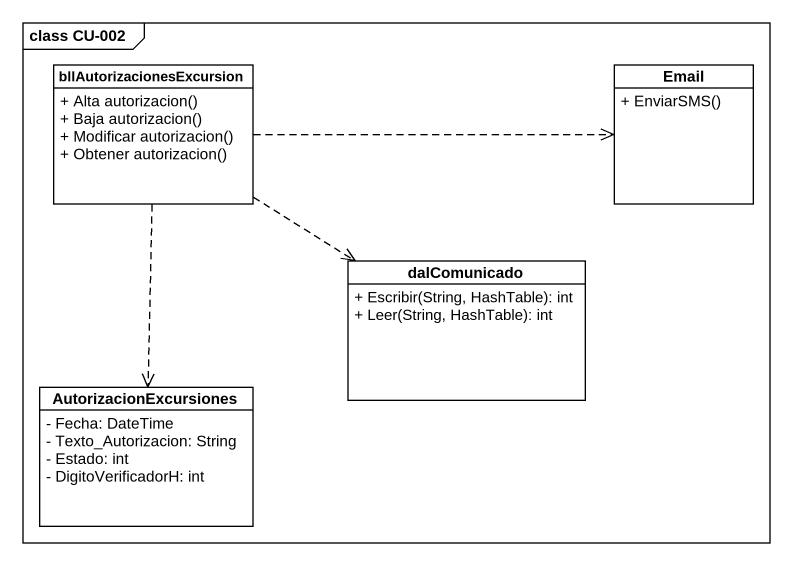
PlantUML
@startuml
mainframe class CU-002
hide circle
hide empty members
skinparam classAttributeIconSize 0
class bllAutorizacionesExcursion {
  + Alta autorizacion()
  + Baja autorizacion()
  + Modificar autorizacion()
  + Obtener autorizacion()
}
class Email {
  + EnviarSMS()
}
class dalComunicado {
  + Escribir(String, HashTable): int
  + Leer(String, HashTable): int
}
class AutorizacionExcursiones {
  - Fecha: DateTime
  - Texto_Autorizacion: String
  - Estado: int
  - DigitoVerificadorH: int
}
bllAutorizacionesExcursion .right.> Email
bllAutorizacionesExcursion ..> dalComunicado
bllAutorizacionesExcursion ..> AutorizacionExcursiones
@enduml
